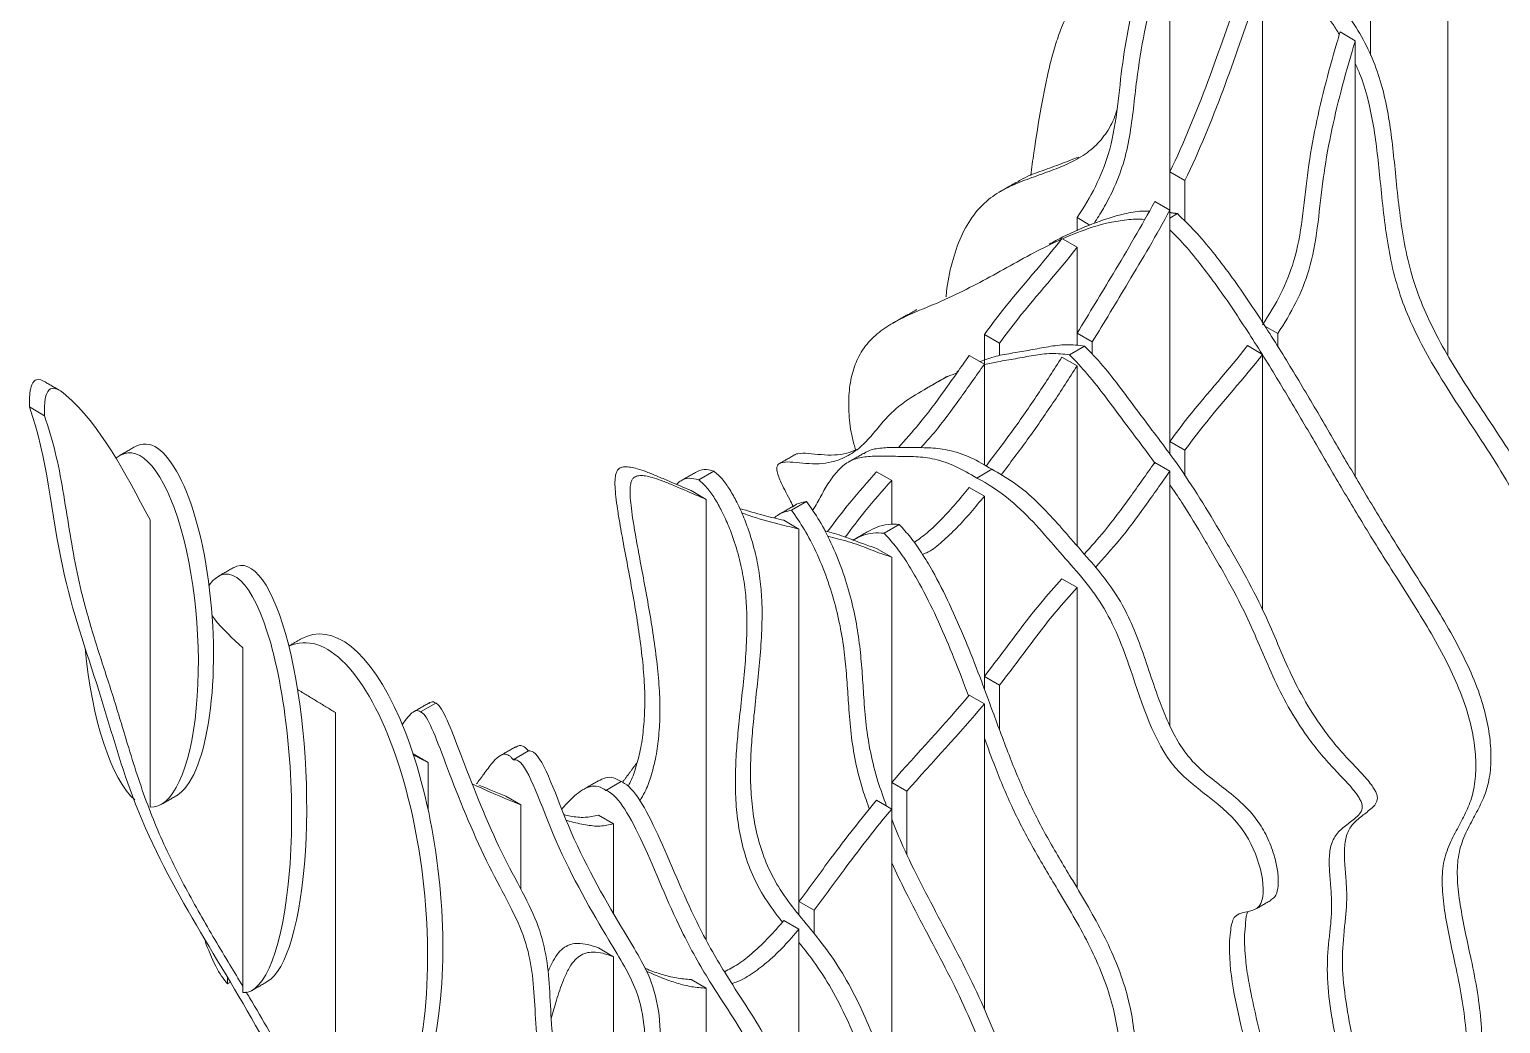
# Model space of a CAD drawing. Header units: millimetres. Extents: x -790 to 3917, y -2121 to 391.
# Drawn here: x 371.4 to 646.3, y -1447.5 to -1261.8 of the extents above; entities that cross this region are included whole.
import ezdxf

# ---------------------------------------------------------------- set-up
doc = ezdxf.new("R2010")
doc.units = ezdxf.units.MM

msp = doc.modelspace()

# ---------------------------------------------------------------- linework, layer by layer
at = {"color": 7, "linetype": 'Continuous', "lineweight": 15}
for p, q in [((636.44, -1322.7), (636.44, -1233.18)), ((584.46, -1243.88), (584.46, -1288.4)), ((601.79, -1316.49), (601.79, -1252.22)), ((621.94, -1255.37), (621.94, -1266.58)), ((619.11, -1263.89), (616.28, -1262.25)), ((619.11, -1345.29), (619.11, -1263.89)), ((584.46, -1288.4), (587.29, -1290.03)), ((584.46, -1288.4), (584.46, -1295.57)), ((587.29, -1290.03), (587.29, -1297.61)), ((584.46, -1295.57), (581.64, -1293.94)), ((567.14, -1296.94), (569.53, -1298.32)), ((567.14, -1299.38), (567.14, -1296.94)), ((584.46, -1338.74), (584.46, -1295.57)), ((585.88, -1296.2), (584.46, -1297.02)), ((567.14, -1302.48), (564.4, -1300.9)), ((567.14, -1302.48), (567.14, -1318.51)), ((549.82, -1318.74), (552.64, -1320.37)), ((549.82, -1324.31), (549.82, -1318.74)), ((567.14, -1318.51), (569.97, -1320.14)), ((567.14, -1318.51), (567.14, -1320.74)), ((602.25, -1317.21), (604.62, -1318.58)), ((604.62, -1318.58), (604.62, -1321.01)), ((552.64, -1322.72), (552.64, -1320.37)), ((568.55, -1320.92), (565.73, -1322.55)), ((569.97, -1320.14), (569.97, -1322.46)), ((601.79, -1322.49), (598.96, -1320.85)), ((549.82, -1324.31), (546.99, -1322.68)), ((549.82, -1324.31), (549.82, -1343.18)), ((567.14, -1324.65), (564.31, -1323.02)), ((567.14, -1358.25), (567.14, -1324.65)), ((601.79, -1370.15), (601.79, -1322.49)), ((374.19, -1333.95), (371.36, -1332.31)), ((584.46, -1338.74), (587.29, -1340.37)), ((584.46, -1338.74), (584.46, -1341.09)), ((587.29, -1340.37), (587.29, -1345.19)), ((499.26, -1344.28), (496.43, -1345.92)), ((551.23, -1343.95), (548.4, -1345.58)), ((584.46, -1344.31), (581.64, -1342.68)), ((584.46, -1391.84), (584.46, -1344.31)), ((532.49, -1346.04), (529.66, -1344.41)), ((532.49, -1346.04), (532.49, -1354.24)), ((497.84, -1349.58), (495.01, -1347.94)), ((497.84, -1431.91), (497.84, -1349.58)), ((549.82, -1348.96), (546.99, -1347.32)), ((549.82, -1382.63), (549.82, -1348.96)), ((516.58, -1349.95), (513.75, -1351.58)), ((393.9, -1380.56), (393.9, -1353.36)), ((515.17, -1355.12), (512.34, -1353.48)), ((515.17, -1424.66), (515.17, -1355.12)), ((533.91, -1354.25), (531.08, -1355.88)), ((532.49, -1360.36), (529.66, -1358.72)), ((532.49, -1402.47), (532.49, -1360.36)), ((567.14, -1366.04), (564.31, -1364.41)), ((567.14, -1422.18), (567.14, -1366.04)), ((411.22, -1408.05), (411.22, -1377.3)), ((393.9, -1380.56), (393.9, -1407.07)), ((549.82, -1382.63), (552.64, -1384.26)), ((549.82, -1382.63), (549.82, -1385.02)), ((552.64, -1384.26), (552.64, -1392.62)), ((447.28, -1387.62), (444.46, -1389.26)), ((549.82, -1387.75), (546.99, -1386.12)), ((549.82, -1444.87), (549.82, -1387.75)), ((428.55, -1429.55), (428.55, -1389.4)), ((445.87, -1398.71), (443.06, -1397.09)), ((445.87, -1407.53), (445.87, -1398.71)), ((464.61, -1396.56), (461.78, -1398.2)), ((481.93, -1402.28), (479.1, -1403.92)), ((532.49, -1402.47), (535.32, -1404.1)), ((532.49, -1402.47), (532.49, -1407.41)), ((535.32, -1404.1), (535.32, -1415.91)), ((463.19, -1406.64), (460.37, -1405.01)), ((463.19, -1422.39), (463.19, -1406.64)), ((532.49, -1407.41), (529.66, -1405.78)), ((532.49, -1459.74), (532.49, -1407.41)), ((411.22, -1408.05), (411.22, -1441.71)), ((480.52, -1410.2), (477.69, -1408.57)), ((480.52, -1426.93), (480.52, -1410.2)), ((515.17, -1424.66), (518, -1426.3)), ((515.17, -1424.66), (515.17, -1427.21)), ((518, -1426.3), (518, -1430.69)), ((515.17, -1429.85), (512.34, -1428.22)), ((428.55, -1429.55), (428.55, -1470.71)), ((515.17, -1463.6), (515.17, -1429.85)), ((480.52, -1434.99), (477.69, -1433.35)), ((480.52, -1506.42), (480.52, -1434.99)), ((408.39, -1440.07), (408.39, -1438.87)), ((408.93, -1439.76), (408.39, -1440.07)), ((497.84, -1440.88), (495.01, -1439.25)), ((497.84, -1486.12), (497.84, -1440.88))]:
    msp.add_line(p, q, dxfattribs=at)
at = {"color": 7, "linetype": 'Continuous', "lineweight": 15, "flags": 128}
msp.add_lwpolyline([(374.13, -1327.58), (373.5, -1327.26), (373.08, -1327.18), (372.71, -1327.21), (372.45, -1327.32), (372.22, -1327.49), (371.99, -1327.78), (371.79, -1328.16), (371.51, -1329.18), (371.36, -1330.57), (371.36, -1332.31), (371.36, -1332.31)], dxfattribs=at)
at = {"color": 7, "linetype": 'Continuous', "lineweight": 15}
for centre, major_axis, ratio, start_param, end_param in [((392.11, -1373.96), (-2.27, 33.1), 0.319562, 3.095839, 6.510203), ((394.94, -1372.33), (-2.27, 33.1), 0.319562, 3.296667, 6.438259), ((409.81, -1402.62), (-1.77, 39.09), 0.265807, 3.107897, 6.5966), ((412.64, -1400.99), (-1.77, 39.09), 0.265807, 3.27858, 6.420173), ((427.13, -1423.82), (-5.07, 47.45), 0.378207, 2.942065, 6.409006), ((429.96, -1422.19), (-5.07, 47.45), 0.378207, 3.307619, 6.449212), ((392.11, -1373.96), (-2.27, 33.1), 0.319562, 1.652555, 2.833539), ((409.81, -1402.62), (-1.77, 39.09), 0.265807, 2.401539, 2.838746)]:
    msp.add_ellipse(centre, major_axis=major_axis, ratio=ratio, start_param=start_param, end_param=end_param, dxfattribs=at)
for points, knots in [([(581.64, -1242.25), (581.43, -1242.93), (580.41, -1246.41), (577.88, -1255.43), (575.13, -1269.03), (574.25, -1284.32), (569.71, -1293.11), (567.14, -1296.94)], [0.289037, 0.289037, 0.289037, 0.289037, 0.2928317, 0.3084567, 0.3397067, 0.3709567, 0.395802, 0.395802, 0.395802, 0.395802]), ([(584.46, -1243.88), (583.57, -1246.96), (581.77, -1253.11), (579.63, -1262.28), (578.36, -1270.09), (577.69, -1276.51), (577.02, -1281.68), (575.9, -1286.83), (574.11, -1291.4), (572.19, -1295.11), (570.91, -1297.1), (570.32, -1298.01)], [0, 0, 0, 0, 0.166994, 0.33313, 0.501466, 0.602368, 0.701003, 0.794325, 0.883332, 0.946259, 1, 1, 1, 1]), ([(603.2, -1245.08), (604.63, -1246.14), (607.38, -1248.19), (611.28, -1251.65), (614.77, -1255.28), (617.93, -1259.25), (620.68, -1263.61), (622.9, -1268.39), (624.42, -1273.31), (625.42, -1278.32), (626.1, -1283.41), (626.64, -1288.79), (627.2, -1294.42), (627.99, -1300.27), (629.16, -1306.1), (631, -1311.91), (633.55, -1317.58), (636.79, -1323.46), (640.65, -1329.6), (644.95, -1336.03), (649.2, -1342.56), (652.87, -1348.95), (655.7, -1355.17), (657.82, -1361.06), (659.4, -1366.9), (660.49, -1372.64), (661.14, -1378.24), (661.62, -1386.24), (661.7, -1396.5), (661.83, -1407.41), (662.19, -1416.6), (662.44, -1423.84), (662.41, -1430.85), (661.89, -1437.47), (660.64, -1443.55), (658.78, -1449.15), (656.43, -1454.41), (653.74, -1459.32), (650.8, -1463.9), (647.74, -1468.2), (644.42, -1472.03), (641.61, -1474.72), (639.67, -1475.7), (639.15, -1475.97)], [0, 0, 0, 0, 0.020249, 0.039222, 0.056728, 0.073018, 0.090594, 0.107819, 0.125483, 0.14405, 0.163512, 0.183585, 0.206294, 0.22869, 0.250346, 0.271184, 0.291742, 0.31262, 0.337955, 0.363964, 0.390057, 0.415716, 0.437146, 0.458467, 0.479789, 0.50113, 0.522555, 0.544157, 0.595552, 0.647096, 0.676306, 0.705241, 0.733756, 0.761883, 0.789921, 0.818309, 0.847339, 0.876998, 0.905773, 0.934417, 0.962573, 0.990038, 1, 1, 1, 1]), ([(558.47, -1289.07), (558.66, -1287.65), (559.24, -1283.33), (560.36, -1276.56), (561.61, -1270.02), (562.87, -1265.26), (564.05, -1261.78), (565.55, -1258.31), (567.45, -1254.7), (569.82, -1250.85), (571.6, -1248.23), (572.56, -1246.84)], [0, 0, 0, 0, 0.086955, 0.263899, 0.423287, 0.502504, 0.583003, 0.669012, 0.764819, 0.874698, 1, 1, 1, 1]), ([(600.37, -1246.72), (601.8, -1247.77), (604.55, -1249.82), (608.46, -1253.28), (611.92, -1256.93), (614.52, -1260.06), (615.76, -1262.1), (616.15, -1262.74)], [0, 0, 0, 0, 0.251709, 0.487549, 0.705151, 0.907649, 1, 1, 1, 1]), ([(598.96, -1250.59), (598.52, -1251.85), (594.1, -1264.48), (589.84, -1277.28), (584.46, -1288.4)], [0.24784865, 0.24784865, 0.24784865, 0.24784865, 0.25389142, 0.30847569, 0.30847569, 0.30847569, 0.30847569]), ([(601.79, -1252.22), (601.34, -1253.48), (596.93, -1266.11), (592.67, -1278.91), (587.29, -1290.03)], [0.24784865, 0.24784865, 0.24784865, 0.24784865, 0.25389142, 0.30847569, 0.30847569, 0.30847569, 0.30847569]), ([(616.28, -1262.25), (616.08, -1262.93), (615.06, -1266.41), (612.53, -1275.44), (609.77, -1289.03), (608.9, -1304.32), (604.36, -1313.11), (601.79, -1316.94)], [0.289037, 0.289037, 0.289037, 0.289037, 0.2928317, 0.3084567, 0.3397067, 0.3709567, 0.395802, 0.395802, 0.395802, 0.395802]), ([(619.11, -1263.89), (618.91, -1264.57), (617.89, -1268.05), (615.35, -1277.07), (612.6, -1290.66), (611.73, -1305.95), (607.19, -1314.75), (604.62, -1318.58)], [0.289037, 0.289037, 0.289037, 0.289037, 0.2928317, 0.3084567, 0.3397067, 0.3709567, 0.395802, 0.395802, 0.395802, 0.395802]), ([(619.03, -1268.05), (619.35, -1268.69), (620.43, -1270.93), (621.56, -1274.95), (622.6, -1279.95), (623.27, -1285.05), (623.82, -1290.42), (624.38, -1296.05), (625.16, -1301.9), (626.33, -1307.74), (628.17, -1313.54), (630.72, -1319.22), (633.96, -1325.1), (637.82, -1331.23), (642.13, -1337.66), (646.37, -1344.19), (650.04, -1350.58), (652.88, -1356.8), (654.99, -1362.69), (656.58, -1368.53), (657.66, -1374.27), (658.31, -1379.87), (658.79, -1387.88), (658.87, -1398.14), (659, -1409.04), (659.37, -1418.24), (659.61, -1425.48), (659.58, -1432.48), (659.06, -1439.11), (657.81, -1445.18), (655.95, -1450.79), (653.6, -1456.04), (650.91, -1460.95), (647.98, -1465.54), (644.91, -1469.82), (641.62, -1473.7), (637.97, -1476.91), (633.82, -1479.15), (629.22, -1480.46), (625.86, -1481.02), (624.01, -1481.09), (623.86, -1481.1)], [0, 0, 0, 0, 0.007381, 0.025544, 0.044636, 0.064648, 0.085288, 0.108638, 0.131667, 0.153935, 0.175361, 0.196499, 0.217968, 0.244018, 0.270762, 0.297592, 0.323976, 0.346011, 0.367935, 0.389859, 0.411802, 0.433833, 0.456045, 0.508892, 0.561891, 0.591927, 0.621679, 0.651, 0.679922, 0.708752, 0.737941, 0.767792, 0.798288, 0.827876, 0.857329, 0.88628, 0.914521, 0.942151, 0.969689, 0.997573, 1, 1, 1, 1]), ([(542.64, -1311.74), (542.64, -1311.69), (542.79, -1309.67), (543.53, -1305.99), (545.09, -1300.96), (547.42, -1296.71), (550.35, -1293.52), (553.77, -1291.41), (557.32, -1289.93), (560.98, -1288.66), (564.57, -1287.33), (567.89, -1285.67), (570.77, -1283.53), (573.02, -1280.66), (574.19, -1278.32), (574.55, -1276.91), (574.56, -1276.87)], [0, 0, 0, 0, 0.0022, 0.095187, 0.187955, 0.280653, 0.37378, 0.454021, 0.535551, 0.617371, 0.69801, 0.776533, 0.853108, 0.924646, 0.997656, 1, 1, 1, 1]), ([(555.72, -1290.46), (556.02, -1290.26), (557.39, -1289.35), (560.16, -1288.32), (563.82, -1287.04), (566.21, -1286.09), (567.39, -1285.62)], [0, 0, 0, 0, 0.08549, 0.391078, 0.697754, 1, 1, 1, 1]), ([(581.64, -1293.94), (579.18, -1298.51), (574.23, -1306.83), (569.4, -1314.85), (567.14, -1318.51)], [0.31760196, 0.31760196, 0.31760196, 0.31760196, 0.3403375, 0.35970129, 0.35970129, 0.35970129, 0.35970129]), ([(525.75, -1340.37), (525.54, -1339.61), (524.89, -1337.33), (524.43, -1333.68), (524.43, -1329.59), (525.05, -1325.93), (526.33, -1322.57), (528.41, -1319.74), (531.18, -1317.48), (534.34, -1315.71), (537.69, -1314.24), (541.79, -1312.58), (546.4, -1310.41), (551.5, -1307.68), (556.52, -1304.85), (561.69, -1302.09), (567.19, -1299.64), (572.1, -1297.96), (576.37, -1297.34), (578.56, -1297.12), (579.73, -1297.31), (579.73, -1297.31)], [0, 0, 0, 0, 0.019889, 0.059838, 0.099561, 0.139211, 0.178833, 0.226623, 0.275539, 0.325662, 0.376359, 0.426625, 0.507664, 0.586752, 0.665947, 0.746475, 0.829451, 0.914716, 0.958111, 0.999947, 1, 1, 1, 1]), ([(561.89, -1301.91), (562.76, -1301.45), (565.39, -1300.04), (570.02, -1297.99), (574.95, -1296.4), (578.56, -1295.7), (580.17, -1295.7), (580.64, -1295.71)], [0, 0, 0, 0, 0.150403, 0.458004, 0.774094, 0.934966, 1, 1, 1, 1]), ([(584.46, -1295.57), (582.01, -1300.14), (577.06, -1308.46), (572.23, -1316.48), (569.97, -1320.14)], [0.31760196, 0.31760196, 0.31760196, 0.31760196, 0.3403375, 0.35970129, 0.35970129, 0.35970129, 0.35970129]), ([(585.88, -1296.2), (587, -1297.28), (589.29, -1299.49), (592.57, -1303.39), (596.82, -1308.98), (601.74, -1316.31), (607.24, -1325.12), (612.41, -1333.85), (617.43, -1342.48), (622.53, -1351.09), (627.13, -1358.58), (631.23, -1364.97), (634.59, -1370.31), (637.74, -1375.73), (640.52, -1381.2), (642.6, -1386.42), (643.88, -1391.26), (644.5, -1395.63), (644.51, -1399.74), (643.88, -1403.44), (642.59, -1406.58), (640.97, -1409.53), (639.35, -1412.58), (638.22, -1416.22), (638.11, -1420.6), (638.68, -1425.35), (639.65, -1430.37), (640.86, -1435.85), (642.03, -1441.66), (642.74, -1447.58), (642.84, -1453.14), (642.2, -1458.22), (640.69, -1462.6), (638.54, -1466.36), (635.96, -1469.6), (633.12, -1472.5), (629.84, -1475.45), (626.27, -1478.71), (622.53, -1482.43), (619.11, -1485.63), (616.64, -1487.1), (615.64, -1487.69)], [0, 0, 0, 0, 0.018845, 0.038619, 0.05913, 0.09943, 0.138648, 0.17671, 0.214142, 0.251523, 0.289826, 0.313583, 0.337545, 0.361236, 0.384356, 0.406944, 0.425672, 0.444412, 0.463187, 0.482069, 0.50122, 0.520567, 0.541846, 0.562189, 0.58217, 0.602695, 0.623979, 0.6458, 0.671703, 0.697392, 0.722705, 0.747695, 0.773144, 0.798885, 0.824797, 0.850596, 0.876328, 0.910047, 0.943772, 0.977205, 1, 1, 1, 1]), ([(584.46, -1299.24), (585.11, -1299.87), (586.92, -1301.63), (589.74, -1305.03), (593.99, -1310.61), (598.91, -1317.94), (604.41, -1326.75), (609.58, -1335.48), (614.6, -1344.11), (619.7, -1352.72), (624.31, -1360.21), (628.4, -1366.6), (631.76, -1371.95), (634.92, -1377.36), (637.69, -1382.83), (639.77, -1388.05), (641.05, -1392.89), (641.67, -1397.27), (641.68, -1401.37), (641.05, -1405.07), (639.77, -1408.21), (638.15, -1411.17), (636.52, -1414.21), (635.39, -1417.86), (635.28, -1422.23), (635.85, -1426.98), (636.83, -1432), (638.03, -1437.48), (639.2, -1443.29), (639.92, -1449.21), (640.01, -1454.77), (639.37, -1459.85), (637.87, -1464.23), (635.72, -1467.99), (633.13, -1471.24), (630.29, -1474.13), (627.01, -1477.09), (623.43, -1480.34), (619.72, -1484.08), (615.9, -1487.51), (611.73, -1490.23), (607.37, -1491.8), (604.24, -1492.06), (602.85, -1492.18)], [0, 0, 0, 0, 0.010229, 0.028909, 0.048285, 0.086357, 0.123405, 0.159361, 0.194722, 0.230035, 0.26622, 0.288663, 0.3113, 0.33368, 0.355521, 0.37686, 0.394551, 0.412255, 0.429992, 0.447829, 0.465921, 0.484197, 0.504299, 0.523517, 0.542393, 0.561782, 0.581889, 0.602503, 0.626973, 0.651241, 0.675153, 0.698761, 0.722803, 0.74712, 0.771598, 0.79597, 0.820279, 0.852133, 0.883992, 0.915576, 0.945711, 0.975763, 1, 1, 1, 1]), ([(564.31, -1300.85), (560.88, -1305.3), (555.51, -1311.15), (550.91, -1317.25), (549.82, -1318.74)], [0.4043029, 0.4043029, 0.4043029, 0.4043029, 0.43345673, 0.4428873, 0.4428873, 0.4428873, 0.4428873]), ([(567.14, -1302.48), (563.7, -1306.94), (558.34, -1312.79), (553.74, -1318.88), (552.64, -1320.37)], [0.4043029, 0.4043029, 0.4043029, 0.4043029, 0.43345673, 0.4428873, 0.4428873, 0.4428873, 0.4428873]), ([(549, -1323.83), (549.98, -1323.47), (551.95, -1322.75), (555.19, -1322.22), (558.47, -1321.67), (561.75, -1321.02), (565.06, -1320.56), (567.41, -1320.8), (568.55, -1320.92)], [0, 0, 0, 0, 0.164889, 0.328653, 0.497848, 0.671072, 0.840274, 1, 1, 1, 1]), ([(549.82, -1324.35), (550.65, -1324.18), (552.57, -1323.8), (555.65, -1323.31), (558.92, -1322.65), (562.23, -1322.19), (564.58, -1322.43), (565.73, -1322.55)], [0, 0, 0, 0, 0.16257, 0.373622, 0.589699, 0.80076, 1, 1, 1, 1]), ([(568.55, -1320.92), (569.7, -1322.12), (572.05, -1324.6), (575.36, -1328.87), (578.63, -1333.31), (581.92, -1337.65), (585.65, -1342.61), (589.61, -1348.51), (593.77, -1355.4), (597.82, -1362.41), (601.37, -1369.02), (604.09, -1375.25), (606.48, -1381), (609.37, -1386.78), (612.42, -1391.57), (615.3, -1395.34), (617.77, -1398.07), (620.1, -1400.49), (621.76, -1402.32), (622.66, -1403.64), (623.04, -1404.36), (623.26, -1405.07), (623.25, -1405.95), (622.71, -1406.8), (621.52, -1407.85), (619.89, -1409.01), (618.2, -1410.58), (617.21, -1412.85), (617.02, -1415.7), (617.22, -1418.75), (617.51, -1421.86), (617.55, -1424.82), (617.33, -1427.58), (616.89, -1431.37), (616.54, -1436.48), (617.28, -1443.46), (618.71, -1450.71), (620.17, -1457.48), (620.96, -1463.53), (620.84, -1468.64), (619.97, -1473.23), (618.32, -1477.69), (615.75, -1481.75), (612.36, -1485.32), (609.07, -1488), (606.92, -1489.47), (606.08, -1490.05)], [0, 0, 0, 0, 0.0229708, 0.0473044, 0.0722164, 0.096549, 0.1201005, 0.1550756, 0.1903691, 0.226112, 0.2616003, 0.2890663, 0.3166176, 0.3448759, 0.3741111, 0.3910747, 0.4082241, 0.4244648, 0.4379175, 0.4419653, 0.4454812, 0.4486554, 0.4518875, 0.4594238, 0.4692681, 0.4877373, 0.5048317, 0.5207297, 0.5363439, 0.5522343, 0.5682221, 0.5839502, 0.5994995, 0.6149958, 0.6497006, 0.6850275, 0.7209239, 0.7567217, 0.7843818, 0.8119342, 0.839707, 0.8677176, 0.9042239, 0.9406109, 0.9768879, 1, 1, 1, 1]), ([(598.96, -1320.85), (595.52, -1325.31), (590.16, -1331.16), (585.56, -1337.25), (584.46, -1338.74)], [0.4043029, 0.4043029, 0.4043029, 0.4043029, 0.43345673, 0.4428873, 0.4428873, 0.4428873, 0.4428873]), ([(546.99, -1322.68), (545.45, -1324.87), (542.39, -1329.22), (538.05, -1335.1), (535.05, -1338.43), (533.76, -1339.87)], [0, 0, 0, 0, 0.36665, 0.727563, 1, 1, 1, 1]), ([(549.82, -1324.31), (548.27, -1326.5), (545.21, -1330.85), (541.31, -1336.17), (538.79, -1339), (537.96, -1339.93)], [0, 0, 0, 0, 0.4064541, 0.8065489, 1, 1, 1, 1]), ([(564.31, -1323.02), (562.82, -1325.33), (559.8, -1330), (555.08, -1336.82), (551.76, -1341.19), (550.12, -1343.35)], [0, 0, 0, 0, 0.331227, 0.669761, 1, 1, 1, 1]), ([(567.14, -1324.65), (565.65, -1326.96), (562.63, -1331.64), (557.91, -1338.45), (554.58, -1342.83), (552.94, -1344.99)], [0, 0, 0, 0, 0.331005, 0.669313, 1, 1, 1, 1]), ([(565.73, -1322.55), (566.87, -1323.75), (569.22, -1326.23), (572.53, -1330.5), (575.8, -1334.94), (578.91, -1339.03), (580.86, -1341.67), (581.73, -1342.85)], [0, 0, 0, 0, 0.1980304, 0.4078101, 0.6225755, 0.8323461, 1, 1, 1, 1]), ([(601.79, -1322.49), (598.35, -1326.94), (592.99, -1332.79), (588.39, -1338.88), (587.29, -1340.37)], [0.4043029, 0.4043029, 0.4043029, 0.4043029, 0.43345673, 0.4428873, 0.4428873, 0.4428873, 0.4428873]), ([(514.08, -1350.86), (513.87, -1350.44), (513.35, -1349.41), (512.53, -1347.86), (511.79, -1346.35), (511.28, -1345.13), (511.03, -1344.23), (511.02, -1343.54), (511.23, -1343.08), (511.62, -1342.8), (512.52, -1342.53), (514.18, -1342.61), (516.51, -1342.88), (518.97, -1342.99), (521.66, -1342.58), (524.39, -1341.52), (526.98, -1339.63), (529.12, -1337.22), (531.14, -1334.7), (533.38, -1332.48), (536.39, -1330.29), (540.14, -1328.19), (543.01, -1326.51), (544.61, -1325.98), (544.66, -1325.97)], [0, 0, 0, 0, 0.018978, 0.046224, 0.070383, 0.086475, 0.099814, 0.109638, 0.119285, 0.129971, 0.142274, 0.183162, 0.232524, 0.284648, 0.336207, 0.411794, 0.485323, 0.556813, 0.627578, 0.698634, 0.770612, 0.884448, 0.996967, 1, 1, 1, 1]), ([(371.36, -1332.31), (374.7, -1341.55), (376.08, -1361.31), (384.25, -1384.13), (393.19, -1416.49), (409.53, -1439.01), (422.55, -1464.89), (433.5, -1475.56), (442.5, -1490.81), (430.32, -1516.38), (431.98, -1530.91), (436.08, -1536.51)], [0, 0, 0, 0, 0.132617, 0.240462, 0.334771, 0.582388, 0.668045, 0.754085, 0.835983, 0.900576, 1, 1, 1, 1]), ([(374.19, -1333.95), (374.9, -1336.18), (376.29, -1340.6), (377.64, -1347.84), (378.8, -1355.15), (380.01, -1362.4), (381.82, -1370.04), (384.26, -1378.02), (387.08, -1386.54), (389.97, -1396.25), (393.29, -1406.79), (397.91, -1417.3), (403.19, -1427.1), (407.74, -1434.71), (410.43, -1439.18), (411.22, -1440.51)], [0, 0, 0, 0, 0.061035, 0.121093, 0.180706, 0.240144, 0.299726, 0.378236, 0.457049, 0.535764, 0.640723, 0.745327, 0.850182, 0.955495, 1, 1, 1, 1]), ([(514.39, -1341.24), (514.41, -1341.23), (514.56, -1341.1), (515.37, -1340.94), (517, -1340.95), (519.35, -1341.26), (521.79, -1341.34), (524.06, -1341.06), (525.34, -1340.49), (525.95, -1340.23)], [0, 0, 0, 0, 0.005306, 0.053929, 0.215528, 0.41062, 0.616625, 0.8204, 1, 1, 1, 1]), ([(517.71, -1351.65), (517.87, -1351.4), (518.55, -1350.3), (519.62, -1348.24), (521.12, -1345.77), (522.82, -1343.67), (524.89, -1342.17), (527.44, -1341.55), (530.41, -1341.46), (533.64, -1341.55), (536.99, -1341.52), (540.56, -1341.95), (544.42, -1343.24), (547.08, -1344.8), (548.4, -1345.58)], [0, 0, 0, 0, 0.025764, 0.111149, 0.194199, 0.274094, 0.351861, 0.430377, 0.510843, 0.607534, 0.702302, 0.797948, 0.899275, 1, 1, 1, 1]), ([(527.27, -1341.05), (527.44, -1340.92), (528.29, -1340.29), (530.29, -1339.96), (533.23, -1339.81), (536.47, -1339.92), (539.82, -1339.88), (543.39, -1340.32), (547.25, -1341.61), (549.9, -1343.17), (551.23, -1343.95)], [0, 0, 0, 0, 0.02935, 0.146935, 0.267441, 0.412245, 0.554169, 0.697408, 0.849155, 1, 1, 1, 1]), ([(495.01, -1347.94), (493.64, -1347.36), (491.52, -1346.45), (488.75, -1345.25), (486.76, -1344.45), (485.1, -1343.87), (483.76, -1343.55), (482.84, -1343.46), (482.19, -1343.54), (481.79, -1343.66), (481.47, -1343.87), (481.25, -1344.13), (481.09, -1344.39), (480.97, -1344.71), (480.84, -1345.25), (480.77, -1346.09), (480.79, -1347.43), (480.95, -1349.22), (481.26, -1351.48), (481.77, -1354.58), (482.49, -1358.51), (483.39, -1363.28), (484.31, -1368.32), (485.16, -1373.49), (485.85, -1378.62), (486.3, -1383.54), (486.41, -1388.17), (486.16, -1392.41), (485.62, -1396.23), (484.74, -1399.57), (483.96, -1401.88), (483.33, -1402.96), (483.22, -1403.14)], [0, 0, 0, 0, 0.077065, 0.119321, 0.156468, 0.187857, 0.209348, 0.22612, 0.233024, 0.23871, 0.243416, 0.246211, 0.249146, 0.25251, 0.256538, 0.267198, 0.281613, 0.306367, 0.336821, 0.372192, 0.432678, 0.499577, 0.570059, 0.641308, 0.71055, 0.775098, 0.832645, 0.88275, 0.925875, 0.962626, 0.993842, 1, 1, 1, 1]), ([(495.8, -1344.55), (496.32, -1344.29), (497.32, -1343.79), (498.63, -1344.12), (499.26, -1344.28)], [0, 0, 0, 0, 0.523726, 1, 1, 1, 1]), ([(499.26, -1344.28), (499.78, -1344.75), (500.88, -1345.71), (502.31, -1347.78), (503.67, -1350.24), (504.91, -1353.01), (506.17, -1356.43), (507.22, -1360.26), (507.93, -1364.4), (508.31, -1369.01), (508.27, -1374), (507.89, -1379.39), (507.33, -1384.66), (506.78, -1389.62), (506.34, -1394.35), (506.09, -1398.86), (506.11, -1403.46), (506.51, -1408.12), (507.4, -1412.8), (508.93, -1417.46), (511.25, -1422.06), (514.38, -1426.31), (517.82, -1430.4), (521.35, -1434.92), (524.54, -1440.08), (527.32, -1445.66), (529.68, -1451.37), (531.7, -1457.12), (534.06, -1464.64), (536.51, -1473.89), (538.5, -1483.91), (539.82, -1492.9), (540.5, -1500.83), (540.58, -1508.43), (539.88, -1515.52), (538.5, -1522.07), (537.31, -1527.71), (536.55, -1532.59), (535.82, -1536.35), (534.78, -1539.81), (533.16, -1542.64), (531.52, -1544.28), (530.38, -1544.81), (530.15, -1544.92)], [0, 0, 0, 0, 0.009233, 0.019218, 0.029991, 0.043185, 0.056162, 0.075213, 0.093933, 0.112565, 0.140429, 0.168038, 0.195684, 0.223767, 0.246758, 0.269914, 0.292686, 0.314658, 0.335642, 0.35583, 0.375958, 0.397251, 0.419847, 0.442599, 0.467666, 0.492761, 0.518077, 0.543493, 0.56872, 0.61771, 0.6667, 0.70412, 0.741537, 0.77874, 0.815708, 0.852752, 0.890055, 0.911421, 0.932541, 0.953261, 0.973794, 0.994749, 1, 1, 1, 1]), ([(551.23, -1343.95), (552.55, -1344.7), (555.21, -1346.21), (559.07, -1349.36), (562.64, -1353.05), (565.99, -1356.97), (569.4, -1360.81), (572.74, -1364.76), (575.67, -1369.19), (577.9, -1374.01), (579.73, -1379.01), (581.28, -1383.7), (582.79, -1387.98), (584.32, -1391.69), (586.13, -1395.17), (588.39, -1398.3), (591.29, -1401.01), (594.59, -1403.5), (597.76, -1406.04), (600.37, -1408.82), (602.32, -1411.76), (603.61, -1414.82), (604.42, -1417.66), (604.79, -1420.11), (604.72, -1422.23), (604.27, -1423.8), (603.59, -1424.21), (603.31, -1424.37)], [0, 0, 0, 0, 0.052296, 0.104904, 0.154563, 0.203766, 0.253968, 0.30398, 0.352559, 0.401516, 0.452657, 0.505741, 0.545361, 0.583535, 0.619758, 0.654787, 0.690954, 0.738782, 0.786868, 0.818145, 0.849983, 0.884378, 0.911023, 0.937126, 0.961782, 0.984777, 1, 1, 1, 1]), ([(581.64, -1342.68), (580.09, -1344.87), (577.04, -1349.22), (572.72, -1355.07), (569.75, -1358.38), (568.48, -1359.78)], [0, 0, 0, 0, 0.3685574, 0.7313483, 1, 1, 1, 1]), ([(584.46, -1344.31), (582.92, -1346.5), (579.87, -1350.86), (575.31, -1357), (572.08, -1360.58), (570.57, -1362.27)], [0, 0, 0, 0, 0.349962, 0.6944484, 1, 1, 1, 1]), ([(497.84, -1349.58), (496.47, -1348.99), (494.35, -1348.08), (491.58, -1346.88), (489.58, -1346.08), (487.93, -1345.51), (486.59, -1345.18), (485.67, -1345.09), (485.02, -1345.17), (484.62, -1345.3), (484.3, -1345.5), (484.08, -1345.76), (483.92, -1346.02), (483.8, -1346.34), (483.66, -1346.89), (483.6, -1347.72), (483.62, -1349.06), (483.78, -1350.86), (484.09, -1353.12), (484.6, -1356.21), (485.32, -1360.15), (486.22, -1364.91), (487.14, -1369.96), (487.99, -1375.12), (488.68, -1380.25), (489.13, -1385.18), (489.23, -1389.81), (488.99, -1394.05), (488.44, -1397.86), (487.58, -1401.21), (486.62, -1403.89), (485.75, -1405.33), (485.43, -1405.86)], [0, 0, 0, 0, 0.0761067, 0.1178362, 0.1545212, 0.1855204, 0.2067439, 0.2233073, 0.2301249, 0.2357406, 0.2403876, 0.2431476, 0.2460469, 0.2493687, 0.2533469, 0.2638737, 0.2781094, 0.3025561, 0.3326303, 0.3675614, 0.4272952, 0.493362, 0.5629673, 0.6333299, 0.7017105, 0.7654554, 0.8222864, 0.8717676, 0.9143567, 0.9506503, 0.9814775, 1, 1, 1, 1]), ([(492.29, -1346.77), (492.51, -1346.56), (493.15, -1345.96), (494.51, -1345.45), (495.81, -1345.77), (496.43, -1345.92)], [0, 0, 0, 0, 0.212916, 0.625241, 1, 1, 1, 1]), ([(496.43, -1345.92), (496.96, -1346.38), (498.05, -1347.34), (499.48, -1349.42), (500.84, -1351.87), (502.08, -1354.64), (503.34, -1358.06), (504.39, -1361.89), (505.1, -1366.03), (505.48, -1370.64), (505.44, -1375.64), (505.07, -1381.02), (504.51, -1386.29), (503.95, -1391.25), (503.51, -1395.99), (503.26, -1400.49), (503.28, -1405.1), (503.68, -1409.75), (504.58, -1414.43), (506.1, -1419.1), (508.43, -1423.69), (510.62, -1426.71), (511.89, -1428.27), (512.08, -1428.51)], [0, 0, 0, 0, 0.023026, 0.04793, 0.074797, 0.107701, 0.140065, 0.187579, 0.234267, 0.280735, 0.350227, 0.419083, 0.488032, 0.558069, 0.615408, 0.673158, 0.729952, 0.784749, 0.837083, 0.887431, 0.937628, 0.990733, 1, 1, 1, 1]), ([(529.66, -1344.41), (527.97, -1346.3), (524.81, -1349.85), (521.89, -1353.76), (520.52, -1355.58)], [0, 0, 0, 0, 0.533544, 1, 1, 1, 1]), ([(532.49, -1346.04), (530.8, -1347.93), (527.8, -1351.29), (525.03, -1354.98), (523.82, -1356.6)], [0, 0, 0, 0, 0.563436, 1, 1, 1, 1]), ([(548.4, -1345.58), (550.37, -1346.57), (556.45, -1350.59), (563.47, -1359.1), (572.55, -1368.99), (578.01, -1383.24), (583.52, -1402.07), (600, -1408.43), (603.65, -1427.76), (596.57, -1426.15), (594.86, -1434.45), (598.22, -1450.69), (604.02, -1473.16), (598.85, -1496.05), (585.02, -1506.05), (572.2, -1511.53), (567.14, -1512.2)], [0.490753, 0.490753, 0.490753, 0.490753, 0.5059132, 0.531065, 0.5540945, 0.5781042, 0.6145004, 0.6512483, 0.6777858, 0.6921502, 0.697855, 0.734962, 0.7905009, 0.8276503, 0.9031502, 0.9481762, 0.9481762, 0.9481762, 0.9481762]), ([(584.46, -1346.82), (585.22, -1347.93), (587.49, -1351.23), (590.93, -1357.05), (595, -1364.04), (598.54, -1370.66), (601.26, -1376.89), (603.65, -1382.63), (606.54, -1388.41), (609.59, -1393.2), (612.48, -1396.97), (614.94, -1399.7), (617.27, -1402.12), (618.93, -1403.96), (619.83, -1405.27), (620.22, -1406), (620.43, -1406.7), (620.42, -1407.58), (619.88, -1408.43), (618.7, -1409.49), (617.06, -1410.64), (615.37, -1412.21), (614.38, -1414.48), (614.19, -1417.33), (614.39, -1420.38), (614.68, -1423.49), (614.72, -1426.45), (614.51, -1429.22), (614.06, -1433), (613.71, -1438.11), (614.45, -1445.09), (615.88, -1452.35), (617.34, -1459.12), (618.13, -1465.17), (618.01, -1470.27), (617.15, -1474.87), (615.49, -1479.32), (612.92, -1483.38), (609.53, -1486.96), (605.78, -1489.98), (601.84, -1492.68), (599.17, -1494.45), (597.77, -1495.23), (597.76, -1495.24)], [0, 0, 0, 0, 0.019467, 0.05815, 0.097324, 0.13622, 0.166323, 0.19652, 0.227491, 0.259534, 0.278126, 0.296922, 0.314722, 0.329466, 0.333903, 0.337756, 0.341235, 0.344778, 0.353038, 0.363827, 0.38407, 0.402805, 0.42023, 0.437343, 0.454759, 0.472282, 0.48952, 0.506563, 0.523547, 0.561584, 0.600303, 0.639646, 0.678881, 0.709196, 0.739394, 0.769834, 0.800534, 0.840545, 0.880426, 0.920186, 0.959888, 0.999701, 1, 1, 1, 1]), ([(546.99, -1347.32), (546.14, -1348.35), (544.46, -1350.39), (541.85, -1353.26), (539.27, -1355.82), (537.5, -1357.05), (536.68, -1357.61)], [0, 0, 0, 0, 0.262343, 0.518895, 0.778554, 1, 1, 1, 1]), ([(549.82, -1348.96), (548.97, -1349.98), (547.29, -1352.02), (544.68, -1354.92), (542.03, -1357.43), (539.83, -1359.23), (538.6, -1359.72), (538.25, -1359.86)], [0, 0, 0, 0, 0.235304, 0.465414, 0.69831, 0.913826, 1, 1, 1, 1]), ([(512.34, -1353.48), (511.1, -1353.19), (508.32, -1352.52), (505.59, -1351.71), (504.08, -1351.26)], [0, 0, 0, 0, 0.443514, 1, 1, 1, 1]), ([(515.17, -1355.12), (513.93, -1354.81), (510.8, -1354.04), (507.2, -1353.09), (504.92, -1352.26), (504.45, -1352.09)], [0, 0, 0, 0, 0.339984, 0.864007, 1, 1, 1, 1]), ([(510.53, -1353.03), (510.79, -1352.82), (511.72, -1352.07), (512.9, -1351.79), (513.75, -1351.58)], [0, 0, 0, 0, 0.28176, 1, 1, 1, 1]), ([(513.75, -1351.58), (514.59, -1352.78), (516.29, -1355.23), (518.52, -1359.57), (520.49, -1364.36), (522.04, -1369.46), (523.13, -1374.43), (523.8, -1379.2), (524.17, -1383.76), (524.46, -1388.42), (524.83, -1393.29), (525.65, -1398.52), (526.84, -1403.27), (527.9, -1406.24), (528.33, -1407.43)], [0, 0, 0, 0, 0.069265, 0.141683, 0.229662, 0.317851, 0.40547, 0.491303, 0.575396, 0.657907, 0.752929, 0.845855, 0.938421, 1, 1, 1, 1]), ([(513.99, -1350.93), (514.05, -1350.89), (514.78, -1350.33), (515.72, -1350.13), (516.58, -1349.95)], [0, 0, 0, 0, 0.077331, 1, 1, 1, 1]), ([(516.58, -1349.95), (517.41, -1351.15), (519.12, -1353.6), (521.35, -1357.94), (523.31, -1362.73), (524.87, -1367.82), (525.96, -1372.8), (526.62, -1377.57), (527, -1382.12), (527.29, -1386.79), (527.66, -1391.66), (528.47, -1396.89), (529.77, -1401.99), (530.96, -1405.31), (531.52, -1406.85)], [0, 0, 0, 0, 0.068029, 0.139155, 0.225565, 0.312181, 0.398237, 0.482538, 0.565132, 0.646171, 0.739498, 0.830767, 0.921681, 1, 1, 1, 1]), ([(528.07, -1355.59), (528.62, -1355.29), (529.78, -1354.66), (531.71, -1354.13), (533.2, -1354.21), (533.91, -1354.25)], [0, 0, 0, 0, 0.3203928, 0.6756525, 1, 1, 1, 1]), ([(533.91, -1354.25), (534.61, -1355.03), (536.1, -1356.66), (538.15, -1359.62), (540.66, -1363.78), (543.42, -1369.27), (546.3, -1375.89), (548.92, -1382.57), (551.63, -1389.89), (554.46, -1397.58), (557.82, -1405.66), (561.83, -1413.33), (565.8, -1419.91), (569.29, -1425.76), (572.08, -1430.83), (574.5, -1436.02), (576.34, -1441.24), (577.52, -1446.47), (578.12, -1451.64), (578.17, -1456.66), (577.89, -1461.49), (577.49, -1466.22), (577.08, -1470.91), (576.79, -1475.95), (576.64, -1481.37), (576.41, -1487.02), (575.81, -1492.39), (574.66, -1497.61), (572.7, -1502.44), (569.99, -1506.87), (566.71, -1510.69), (563.89, -1513.46), (561.93, -1514.52), (561.41, -1514.8)], [0, 0, 0, 0, 0.016037, 0.033602, 0.052777, 0.087059, 0.123427, 0.159709, 0.194167, 0.240796, 0.283055, 0.324056, 0.367173, 0.395413, 0.423772, 0.451822, 0.479446, 0.506996, 0.536522, 0.566418, 0.596389, 0.626103, 0.655604, 0.68498, 0.719662, 0.754312, 0.788629, 0.822791, 0.862068, 0.902481, 0.943712, 0.984876, 1, 1, 1, 1]), ([(529.66, -1358.72), (528.79, -1358.44), (526.73, -1357.76), (523.61, -1356.43), (521.17, -1355.75), (519.95, -1355.41)], [0, 0, 0, 0, 0.266928, 0.633589, 1, 1, 1, 1]), ([(532.49, -1360.36), (531.62, -1360.07), (529.56, -1359.39), (526.3, -1358.02), (523.12, -1357.1), (521.13, -1356.59), (520.5, -1356.44)], [0, 0, 0, 0, 0.217409, 0.516048, 0.847256, 1, 1, 1, 1]), ([(525.24, -1357.23), (525.79, -1356.93), (526.95, -1356.3), (528.89, -1355.76), (530.37, -1355.85), (531.08, -1355.88)], [0, 0, 0, 0, 0.3203928, 0.6756525, 1, 1, 1, 1]), ([(531.08, -1355.88), (531.79, -1356.66), (533.27, -1358.29), (535.32, -1361.26), (537.83, -1365.42), (540.59, -1370.9), (543.47, -1377.53), (545.52, -1382.71), (546.6, -1385.62), (546.85, -1386.28)], [0, 0, 0, 0, 0.094218, 0.197416, 0.310074, 0.511486, 0.725149, 0.938312, 1, 1, 1, 1]), ([(564.31, -1364.41), (562.97, -1365.88), (557.91, -1371.57), (553.36, -1378.12), (549.82, -1382.63)], [0.50079605, 0.50079605, 0.50079605, 0.50079605, 0.51158173, 0.54179106, 0.54179106, 0.54179106, 0.54179106]), ([(567.14, -1366.04), (565.8, -1367.52), (560.74, -1373.2), (556.19, -1379.75), (552.64, -1384.26)], [0.50079605, 0.50079605, 0.50079605, 0.50079605, 0.51158173, 0.54179106, 0.54179106, 0.54179106, 0.54179106]), ([(411.22, -1377.3), (409.37, -1375.6), (407.33, -1373.73), (405.6, -1371.45), (405.45, -1371.25)], [0, 0, 0, 0, 0.9120293, 1, 1, 1, 1]), ([(446.02, -1387.67), (446.14, -1387.58), (446.37, -1387.39), (446.83, -1387.36), (447.14, -1387.54), (447.28, -1387.62)], [0, 0, 0, 0, 0.380298, 0.714006, 1, 1, 1, 1]), ([(447.28, -1387.62), (447.33, -1387.64), (448.58, -1388.23), (451.38, -1395.83), (458.99, -1415.4), (467.3, -1428.98), (468.73, -1440.24), (468.93, -1452.27), (472.39, -1465.86), (476.58, -1476.8), (477.24, -1484.61), (476.07, -1487.32), (475.29, -1488.37)], [0.4988934, 0.4988934, 0.4988934, 0.4988934, 0.5, 0.53125, 0.5625, 0.59375, 0.625, 0.65625, 0.671875, 0.703125, 0.71875, 0.7318746, 0.7318746, 0.7318746, 0.7318746]), ([(441, -1391.7), (441.19, -1391.42), (441.7, -1390.69), (442.5, -1389.72), (443.32, -1389.07), (444, -1388.99), (444.31, -1389.17), (444.46, -1389.26)], [0, 0, 0, 0, 0.212684, 0.57067, 0.827055, 0.920185, 1, 1, 1, 1]), ([(444.46, -1389.26), (444.5, -1389.27), (445.75, -1389.86), (448.55, -1397.46), (456.16, -1417.03), (464.47, -1430.61), (465.9, -1441.88), (466.1, -1453.9), (469.56, -1467.5), (473.76, -1478.43), (474.41, -1486.25), (473.24, -1488.95), (472.47, -1490)], [0.4988934, 0.4988934, 0.4988934, 0.4988934, 0.5, 0.53125, 0.5625, 0.59375, 0.625, 0.65625, 0.671875, 0.703125, 0.71875, 0.7318746, 0.7318746, 0.7318746, 0.7318746]), ([(462.17, -1395.89), (462.42, -1395.73), (462.77, -1395.51), (463.36, -1395.57), (463.79, -1395.75), (464.22, -1396.1), (464.48, -1396.4), (464.61, -1396.56)], [0, 0, 0, 0, 0.379529, 0.539478, 0.687618, 0.837113, 1, 1, 1, 1]), ([(464.61, -1396.56), (464.92, -1396.52), (467.28, -1397.04), (471.79, -1411.95), (481.83, -1429.41), (489.15, -1441.02), (489.68, -1456.03), (487.2, -1475.41), (501.81, -1489.94), (512.46, -1506.6), (516.97, -1517.7), (514.47, -1521.57), (513.57, -1522.46)], [0.4928875, 0.4928875, 0.4928875, 0.4928875, 0.5, 0.546875, 0.59375, 0.625, 0.671875, 0.734375, 0.796875, 0.828125, 0.875, 0.8919244, 0.8919244, 0.8919244, 0.8919244]), ([(549.82, -1394.2), (550.47, -1395.96), (552.09, -1400.36), (554.99, -1407.3), (559, -1414.96), (562.97, -1421.54), (566.46, -1427.39), (569.25, -1432.47), (571.67, -1437.65), (573.51, -1442.87), (574.69, -1448.1), (575.29, -1453.27), (575.34, -1458.3), (575.06, -1463.12), (574.66, -1467.85), (574.25, -1472.54), (573.96, -1477.58), (573.81, -1483), (573.58, -1488.65), (572.98, -1494.03), (571.83, -1499.24), (569.87, -1504.07), (567.15, -1508.5), (563.9, -1512.35), (560.57, -1515.44), (557.09, -1517.38), (554.69, -1518.34), (553.22, -1518.33), (553.03, -1518.33)], [0, 0, 0, 0, 0.0337738, 0.0842912, 0.1333044, 0.1848473, 0.2186055, 0.2525069, 0.286038, 0.31906, 0.3519936, 0.3872902, 0.423028, 0.4588554, 0.4943763, 0.5296425, 0.5647596, 0.6062185, 0.6476393, 0.6886627, 0.7295011, 0.7764534, 0.8247633, 0.8740521, 0.9232595, 0.9595299, 0.9948439, 1, 1, 1, 1]), ([(454.89, -1402.72), (455.36, -1402.11), (456.35, -1400.8), (457.64, -1398.99), (458.88, -1397.68), (459.82, -1397.14), (460.54, -1397.2), (460.96, -1397.39), (461.39, -1397.73), (461.65, -1398.04), (461.78, -1398.2)], [0, 0, 0, 0, 0.246811, 0.526634, 0.706004, 0.841012, 0.881997, 0.919956, 0.958262, 1, 1, 1, 1]), ([(461.78, -1398.2), (462.09, -1398.16), (464.45, -1398.67), (468.97, -1413.58), (479, -1431.04), (486.32, -1442.66), (486.85, -1457.66), (484.37, -1477.04), (498.99, -1491.57), (509.63, -1508.23), (514.15, -1519.33), (511.64, -1523.21), (510.74, -1524.09)], [0.4928875, 0.4928875, 0.4928875, 0.4928875, 0.5, 0.546875, 0.59375, 0.625, 0.671875, 0.734375, 0.796875, 0.828125, 0.875, 0.8919244, 0.8919244, 0.8919244, 0.8919244]), ([(477.67, -1402.16), (478.1, -1401.93), (478.93, -1401.51), (480.4, -1401.38), (481.44, -1401.99), (481.93, -1402.28)], [0, 0, 0, 0, 0.3680397, 0.7020371, 1, 1, 1, 1]), ([(463.19, -1406.64), (461.52, -1405.96), (458.45, -1404.72), (455.46, -1403.34), (454.1, -1402.71)], [0, 0, 0, 0, 0.547565, 1, 1, 1, 1]), ([(470.84, -1407.43), (471.13, -1407.1), (471.9, -1406.23), (473.16, -1404.98), (474.62, -1403.82), (476.07, -1403.16), (477.57, -1403.01), (478.61, -1403.63), (479.1, -1403.92)], [0, 0, 0, 0, 0.13574, 0.360116, 0.559178, 0.729502, 0.872463, 1, 1, 1, 1]), ([(479.1, -1403.92), (479.19, -1403.95), (481.44, -1404.93), (485.84, -1412.66), (492.28, -1428.98), (499.35, -1441.32), (505.5, -1450.05), (510.59, -1460.73), (514.25, -1469.92), (517.77, -1478.96), (521.56, -1488.41), (525.11, -1498.15), (527.35, -1507.43), (527.52, -1516.92), (524.36, -1527.05), (523.56, -1536.11), (524.3, -1542.1)], [0.4981946, 0.4981946, 0.4981946, 0.4981946, 0.5, 0.546875, 0.59375, 0.625, 0.671875, 0.703125, 0.734375, 0.765625, 0.796875, 0.828125, 0.859375, 0.890625, 0.9375, 1, 1, 1, 1]), ([(481.93, -1402.28), (482.02, -1402.32), (484.27, -1403.3), (488.67, -1411.03), (495.11, -1427.35), (502.18, -1439.69), (508.33, -1448.42), (513.42, -1459.1), (517.07, -1468.29), (520.6, -1477.33), (524.39, -1486.78), (527.94, -1496.52), (530.18, -1505.8), (530.35, -1515.29), (527.18, -1525.42), (526.38, -1534.47), (527.13, -1540.47)], [0.4981946, 0.4981946, 0.4981946, 0.4981946, 0.5, 0.546875, 0.59375, 0.625, 0.671875, 0.703125, 0.734375, 0.765625, 0.796875, 0.828125, 0.859375, 0.890625, 0.9375, 1, 1, 1, 1]), ([(529.66, -1405.78), (526.76, -1409.25), (521.94, -1415.39), (517.19, -1422.02), (515.17, -1424.66)], [0.59671097, 0.59671097, 0.59671097, 0.59671097, 0.62095673, 0.63814758, 0.63814758, 0.63814758, 0.63814758]), ([(532.49, -1407.41), (529.59, -1410.88), (524.76, -1417.02), (520.02, -1423.66), (518, -1426.3)], [0.59671097, 0.59671097, 0.59671097, 0.59671097, 0.62095673, 0.63814758, 0.63814758, 0.63814758, 0.63814758]), ([(477.69, -1408.57), (476.84, -1408.74), (475.01, -1409.11), (472.93, -1408.85), (471.67, -1408.55), (471.26, -1408.46)], [0, 0, 0, 0, 0.365994, 0.79241, 1, 1, 1, 1]), ([(480.52, -1410.2), (479.67, -1410.37), (477.84, -1410.75), (475.17, -1410.37), (473.1, -1409.93), (471.91, -1409.57), (471.68, -1409.5)], [0, 0, 0, 0, 0.260308, 0.563589, 0.91474, 1, 1, 1, 1]), ([(532.49, -1409.33), (533.18, -1411.01), (534.81, -1415.02), (537.95, -1421.33), (541.61, -1428.31), (545.34, -1435.36), (548.84, -1442.43), (552, -1449.76), (554.68, -1457.29), (556.67, -1464.96), (557.95, -1472.42), (558.65, -1479.66), (558.85, -1486.7), (558.66, -1492.95), (558.19, -1498.46), (557.55, -1503.26), (556.67, -1507.88), (555.54, -1512.28), (554.09, -1516.38), (552.28, -1520.12), (549.96, -1523.21), (548.12, -1525.11), (546.88, -1525.61), (546.78, -1525.65)], [0, 0, 0, 0, 0.037622, 0.089823, 0.143891, 0.198565, 0.252548, 0.305076, 0.363183, 0.420273, 0.477176, 0.534384, 0.59197, 0.649781, 0.693215, 0.736671, 0.780117, 0.823505, 0.866828, 0.910183, 0.953362, 0.99625, 1, 1, 1, 1]), ([(532.49, -1417.47), (533.35, -1419.28), (535.34, -1423.46), (538.79, -1429.94), (542.51, -1437), (546.01, -1444.06), (549.17, -1451.39), (551.85, -1458.93), (553.84, -1466.6), (555.13, -1474.05), (555.82, -1481.3), (556.02, -1488.33), (555.83, -1494.59), (555.37, -1500.09), (554.72, -1504.89), (553.84, -1509.51), (552.71, -1513.91), (551.27, -1518.02), (549.44, -1521.74), (547.17, -1524.92), (544.32, -1527.34), (540.94, -1528.79), (538.37, -1528.98), (537.12, -1529.07)], [0, 0, 0, 0, 0.039649, 0.092014, 0.144966, 0.19725, 0.248124, 0.304401, 0.359695, 0.414805, 0.470212, 0.525986, 0.581976, 0.624043, 0.666131, 0.708209, 0.750231, 0.79219, 0.83418, 0.875999, 0.917537, 0.960247, 1, 1, 1, 1]), ([(599.11, -1426.52), (599.1, -1426.53), (598.7, -1426.98), (598.66, -1428.69), (598.4, -1430.85), (598.44, -1433.21), (598.65, -1436.05), (599.15, -1439.44), (600.08, -1444.05), (601.33, -1449.4), (602.73, -1455.44), (603.96, -1461.43), (604.87, -1467.29), (605.27, -1472.94), (604.96, -1478.57), (603.86, -1484.01), (601.96, -1489.09), (599.43, -1493.44), (596.35, -1497.1), (593.28, -1499.89), (591.16, -1501.31), (590.32, -1501.87)], [0, 0, 0, 0, 0.000605, 0.028578, 0.056187, 0.083111, 0.109661, 0.151127, 0.192695, 0.256151, 0.319882, 0.383369, 0.446328, 0.50896, 0.572018, 0.648333, 0.724394, 0.799461, 0.874456, 0.950205, 1, 1, 1, 1]), ([(512.34, -1428.22), (511.42, -1429.29), (509.58, -1431.43), (506.7, -1434.18), (503.9, -1436.41), (502.08, -1437.36), (501.23, -1437.8)], [0, 0, 0, 0, 0.267133, 0.531819, 0.779869, 1, 1, 1, 1]), ([(515.17, -1429.85), (514.24, -1430.92), (512.41, -1433.05), (509.53, -1435.83), (506.61, -1438.08), (504.28, -1439.5), (502.98, -1439.88), (502.62, -1439.99)], [0, 0, 0, 0, 0.237331, 0.472487, 0.692863, 0.917081, 1, 1, 1, 1]), ([(477.69, -1433.35), (477.02, -1433.12), (475.8, -1432.7), (474.08, -1432.44), (472.62, -1432.6), (471.36, -1433.14), (470.15, -1434.23), (469.14, -1435.86), (468.53, -1437.13), (468.29, -1437.85), (468.27, -1437.9)], [0, 0, 0, 0, 0.224563, 0.411817, 0.53373, 0.638282, 0.739625, 0.852417, 0.989328, 1, 1, 1, 1]), ([(480.52, -1434.99), (479.85, -1434.76), (478.63, -1434.33), (476.91, -1434.07), (475.44, -1434.23), (474.19, -1434.77), (472.98, -1435.86), (471.96, -1437.49), (470.88, -1439.94), (469.86, -1443.01), (469.19, -1445.4), (468.86, -1446.54)], [0, 0, 0, 0, 0.152024, 0.278791, 0.361323, 0.432103, 0.500709, 0.577067, 0.669753, 0.840994, 1, 1, 1, 1]), ([(515.17, -1432.32), (516.25, -1433.68), (518.59, -1436.63), (521.71, -1441.72), (524.49, -1447.29), (526.85, -1453.01), (528.87, -1458.75), (531.24, -1466.27), (533.68, -1475.52), (535.67, -1485.54), (536.99, -1494.53), (537.68, -1502.47), (537.76, -1510.07), (537.05, -1517.15), (535.67, -1523.7), (534.49, -1529.34), (533.73, -1534.22), (533, -1537.99), (531.95, -1541.43), (530.35, -1544.31), (528.05, -1546.35), (525.38, -1547.68), (523.37, -1548.06), (522.42, -1548.25)], [0, 0, 0, 0, 0.034788, 0.075572, 0.116401, 0.15759, 0.198942, 0.239986, 0.319693, 0.3994, 0.460281, 0.52116, 0.581688, 0.641835, 0.702107, 0.762799, 0.79756, 0.831923, 0.865634, 0.899041, 0.933135, 0.968281, 1, 1, 1, 1]), ([(495.01, -1439.25), (494.09, -1439.18), (492.19, -1439.04), (489.51, -1438.31), (487.57, -1437.66), (486.55, -1437.22), (486.4, -1437.15)], [0, 0, 0, 0, 0.30013, 0.616642, 0.941951, 1, 1, 1, 1]), ([(497.84, -1440.88), (496.92, -1440.81), (495.02, -1440.67), (492.33, -1439.95), (489.53, -1438.96), (487.67, -1438.14), (486.67, -1437.69)], [0, 0, 0, 0, 0.227404, 0.467221, 0.713703, 1, 1, 1, 1]), ([(411.85, -1441.56), (412.07, -1441.93), (413.53, -1444.35), (416.17, -1448.86), (419.64, -1455.27), (423.12, -1461.58), (426.11, -1466.16), (428.05, -1468.45), (428.55, -1469.03)], [0, 0, 0, 0, 0.039988, 0.262668, 0.485628, 0.70727, 0.925553, 1, 1, 1, 1])]:
    msp.add_open_spline(points, degree=3, knots=knots, dxfattribs=at)
for points, degree in [([(555.68, -1290.4), (552.85, -1292.03)], 1), ([(584.46, -1295.98), (585.88, -1296.2)], 1), ([(535.51, -1315.03), (532.68, -1316.66)], 1), ([(535.55, -1315.08), (537.18, -1314.13)], 1), ([(378.18, -1330.11), (375.33, -1327.52), (374, -1328.8), (374.19, -1333.95)], 3), ([(376.94, -1329.17), (374.11, -1327.54)], 1), ([(541.46, -1327.39), (538.63, -1329.03)], 1), ([(541.47, -1327.43), (542.98, -1326.53)], 1), ([(544.68, -1325.69), (544.94, -1325.57)], 1), ([(393.9, -1353.36), (389.17, -1344.56), (384.62, -1335.61), (378.18, -1330.11)], 3), ([(391.06, -1339.74), (388.23, -1341.37)], 1), ([(514.39, -1341.23), (511.56, -1342.86)], 1), ([(527.23, -1340.98), (524.4, -1342.61)], 1), ([(495.8, -1344.55), (492.97, -1346.18)], 1), ([(513.98, -1350.91), (511.15, -1352.54)], 1), ([(528.07, -1355.56), (525.24, -1357.19)], 1), ([(409.47, -1362.32), (406.64, -1363.95)], 1), ([(421.99, -1375.7), (419.84, -1376.95)], 1), ([(428.55, -1389.4), (421.45, -1385.07)], 1), ([(446.03, -1387.59), (443.21, -1389.22)], 1), ([(546.99, -1386.12), (542.26, -1391.77), (537.26, -1396.98), (532.49, -1402.47)], 3), ([(549.82, -1387.75), (545.09, -1393.4), (540.09, -1398.62), (535.32, -1404.1)], 3), ([(462.17, -1395.81), (459.34, -1397.45)], 1), ([(445.87, -1398.71), (443.05, -1397.24)], 1), ([(484.9, -1398.75), (482.17, -1402.44)], 1), ([(460.37, -1405.01), (458.73, -1404.36), (457.05, -1403.67), (455.35, -1402.93)], 3), ([(477.67, -1402.14), (474.84, -1403.77)], 1), ([(395.99, -1406.56), (398.82, -1404.93)], 1), ([(600.54, -1426.08), (603.37, -1424.45)], 1), ([(412.98, -1441.28), (415.8, -1439.65)], 1)]:
    msp.add_open_spline(points, degree=degree, dxfattribs=at)

doc.saveas('drawing.dxf')
